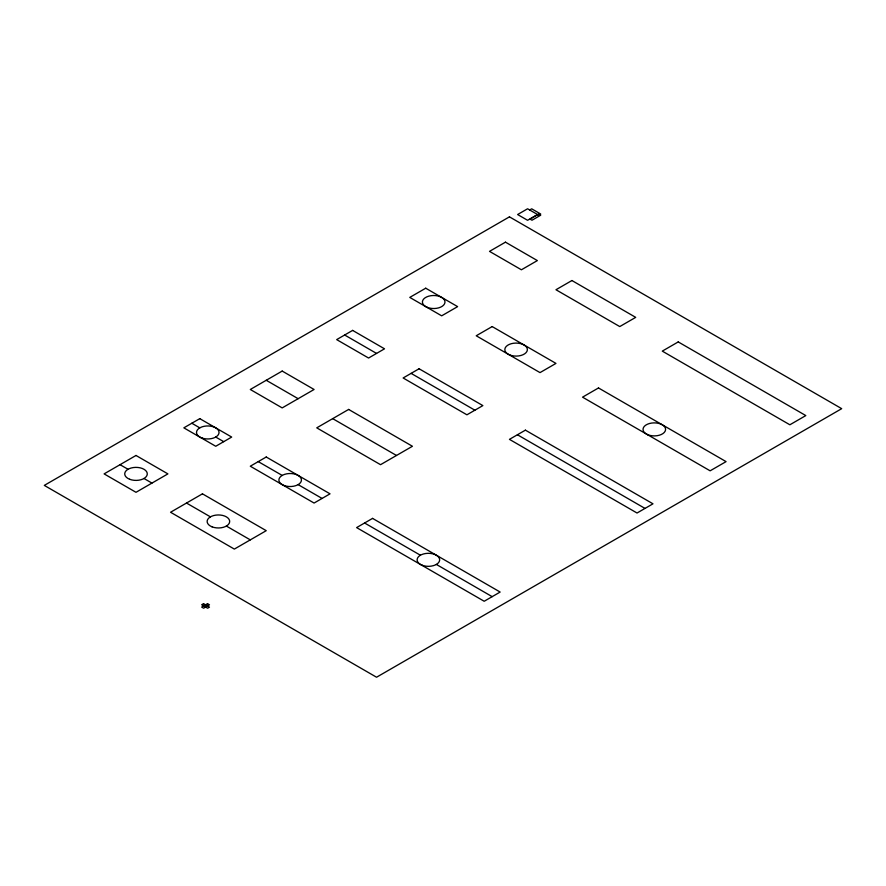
<?xml version="1.0" encoding="UTF-8"?>
<svg xmlns="http://www.w3.org/2000/svg" width="886" height="886" viewBox="0 0 886 886"><rect width="100%" height="100%" fill="white"/><g stroke="black" fill="none" stroke-linecap="round" stroke-linejoin="round"><path stroke-width="1.33" d="M529.695 209.971L531.689 208.819L540.726 214.035L538.732 215.187L527.591 208.775L517.623 214.534L527.591 220.293L537.558 214.534M344.654 335.008L376.55 353.425M411.104 373.371L474.896 410.207M517.424 434.76L645.008 508.42M266.243 380.282L298.139 398.689M332.693 418.646L396.485 455.47M191.819 423.242L199.793 427.849M215.741 437.064L223.715 441.66M258.269 461.617L282.191 475.428M298.139 484.631L322.061 498.441M364.589 522.995L420.407 555.223M436.355 564.426L492.173 596.655M120.053 464.685L128.027 469.281M143.975 478.495L151.949 483.091M186.503 503.049L210.425 516.859M226.373 526.062L250.295 539.873M205.652 604.773L207.612 605.902M203.536 606.002L205.497 607.131M509.45 216.849L44.3 485.395L376.55 677.225L841.7 408.667L509.45 216.849M538.732 214.035L530.005 219.075L531.999 220.226L540.726 215.187L538.732 214.035M136.001 455.47L104.105 473.888L136.001 492.306L167.897 473.888L136.001 455.47M199.793 418.646L183.845 427.849L215.741 446.267L231.689 437.064L199.793 418.646M282.191 371.068L250.295 389.486L282.191 407.903L314.087 389.486L282.191 371.068M352.628 330.4L336.68 339.615L368.576 358.033L384.524 348.818L352.628 330.4M425.723 288.205L409.775 297.408L441.671 315.826L457.619 306.622L425.723 288.205M505.463 242.166L489.515 251.369L521.411 269.787L537.359 260.584L505.463 242.166M202.451 493.834L170.555 512.252L234.347 549.087L266.243 530.67L202.451 493.834M266.243 457.01L250.295 466.213L314.087 503.049L330.035 493.834L266.243 457.01M348.641 409.432L316.745 427.849L380.537 464.685L412.433 446.267L348.641 409.432M419.078 368.764L403.13 377.979L466.922 414.803L482.87 405.6L419.078 368.764M492.173 326.569L476.225 335.772L540.017 372.607L555.965 363.404L492.173 326.569M571.913 280.53L555.965 289.744L619.757 326.569L635.705 317.365L571.913 280.53M203.536 603.698L201.665 604.773L207.612 608.206L209.484 607.131L203.536 603.698M207.523 603.698L201.665 607.076L203.625 608.206L209.484 604.828L207.523 603.698M372.563 518.388L356.615 527.602L484.199 601.262L500.147 592.047L372.563 518.388M525.398 430.153L509.45 439.356L637.034 513.016L652.982 503.813L525.398 430.153M598.493 387.957L582.545 397.161L710.129 470.82L726.077 461.617L598.493 387.957M678.233 341.918L662.285 351.122L789.869 424.782L805.817 415.578L678.233 341.918M212.075 526.849A11.274 6.512 0 0 0 229.651 521.92A11.274 6.512 0 0 0 213.471 515.608A11.274 6.512 0 0 0 212.075 526.849M129.677 479.282A11.274 6.512 0 0 0 147.253 474.353A11.274 6.512 0 0 0 131.073 468.029A11.274 6.512 0 0 0 129.677 479.282M422.057 565.213A11.274 6.512 0 0 0 439.633 560.284A11.274 6.512 0 0 0 423.453 553.971A11.274 6.512 0 0 0 422.057 565.213M284.528 485.661A11.274 6.512 0 0 0 301.439 480.024A11.274 6.512 0 0 0 284.528 474.387A11.274 6.512 0 0 0 284.528 485.661M202.13 438.094A11.274 6.512 0 0 0 219.041 432.457A11.274 6.512 0 0 0 202.13 426.819A11.274 6.512 0 0 0 202.13 438.094M647.987 434.782A11.274 6.512 0 0 0 665.563 429.854A11.274 6.512 0 0 0 649.383 423.53A11.274 6.512 0 0 0 647.987 434.782M509.771 354.976A11.274 6.512 0 0 0 527.347 350.048A11.274 6.512 0 0 0 511.167 343.735A11.274 6.512 0 0 0 509.771 354.976M427.373 307.409A11.274 6.512 0 0 0 444.949 302.48A11.274 6.512 0 0 0 428.769 296.157A11.274 6.512 0 0 0 427.373 307.409"/></g></svg>
